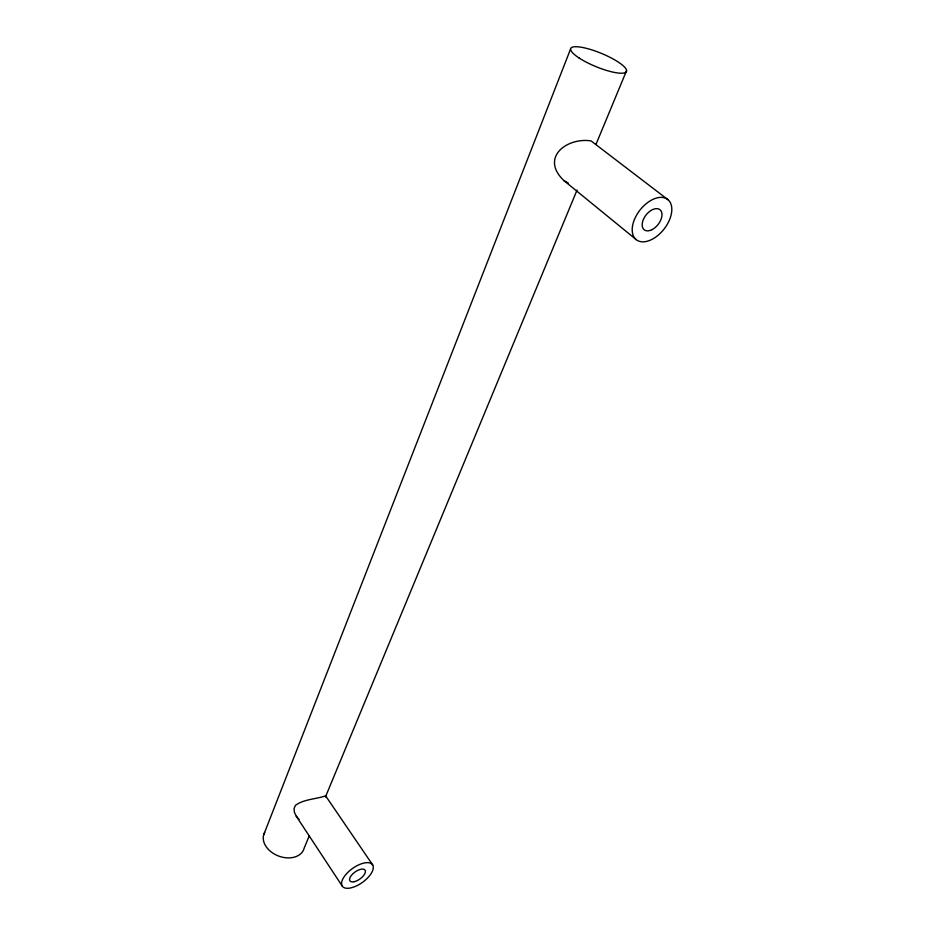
<?xml version="1.0" encoding="UTF-8"?>
<svg xmlns="http://www.w3.org/2000/svg" width="935" height="935" viewBox="0 0 935 935"><rect width="100%" height="100%" fill="white"/><g stroke="black" fill="none" stroke-linecap="round" stroke-linejoin="round"><path stroke-width="1.4" d="M325.45 796.936L325.742 796.047L372.714 864.98A18.536 8.544 -35.6 0 1 353.512 887.128A18.536 8.544 -35.6 0 1 346.067 874.272A18.536 8.544 -35.6 0 1 372.703 864.992M263.635 834.967L570.572 49.006M325.625 796.538L577.059 190.062M596.039 144.27L626.567 70.663M309.216 835.983L304.226 847.975A21.341 15.346 21.3 0 1 278.268 855.922A21.341 15.346 21.3 0 1 264.663 832.489M325.742 796.047L325.135 796.001C315.364 799.308 304.004 799.121 295.46 805.327L294.069 808.459L294.35 812.188L296.278 816.243L342.233 886.088M668.151 199.821A25.537 15.334 -52.1 0 0 633.988 220.66A25.537 15.334 -52.1 0 0 653.892 238.296A25.537 15.334 -52.1 0 0 668.151 199.821L591.072 140.904C567.194 137.165 539.612 157.419 563.91 180.595L636.197 239.594M568.398 183.166L563.91 180.595M296.278 816.243L299.025 819.329M579.057 57.97A30.142 7.164 22.4 0 0 625.714 72.334A30.142 7.164 22.4 0 0 590.932 49.602A30.142 7.164 22.4 0 0 579.057 57.97M354.12 881.728A9.268 4.266 -35.6 0 0 365.386 871.046A9.268 4.266 -35.6 0 0 352.951 873.711A9.268 4.266 -35.6 0 0 354.12 881.728M651.952 229.694A12.763 7.667 -52.1 0 0 660.718 210.469A12.763 7.667 -52.1 0 0 643.56 219.082A12.763 7.667 -52.1 0 0 651.952 229.694"/></g></svg>
